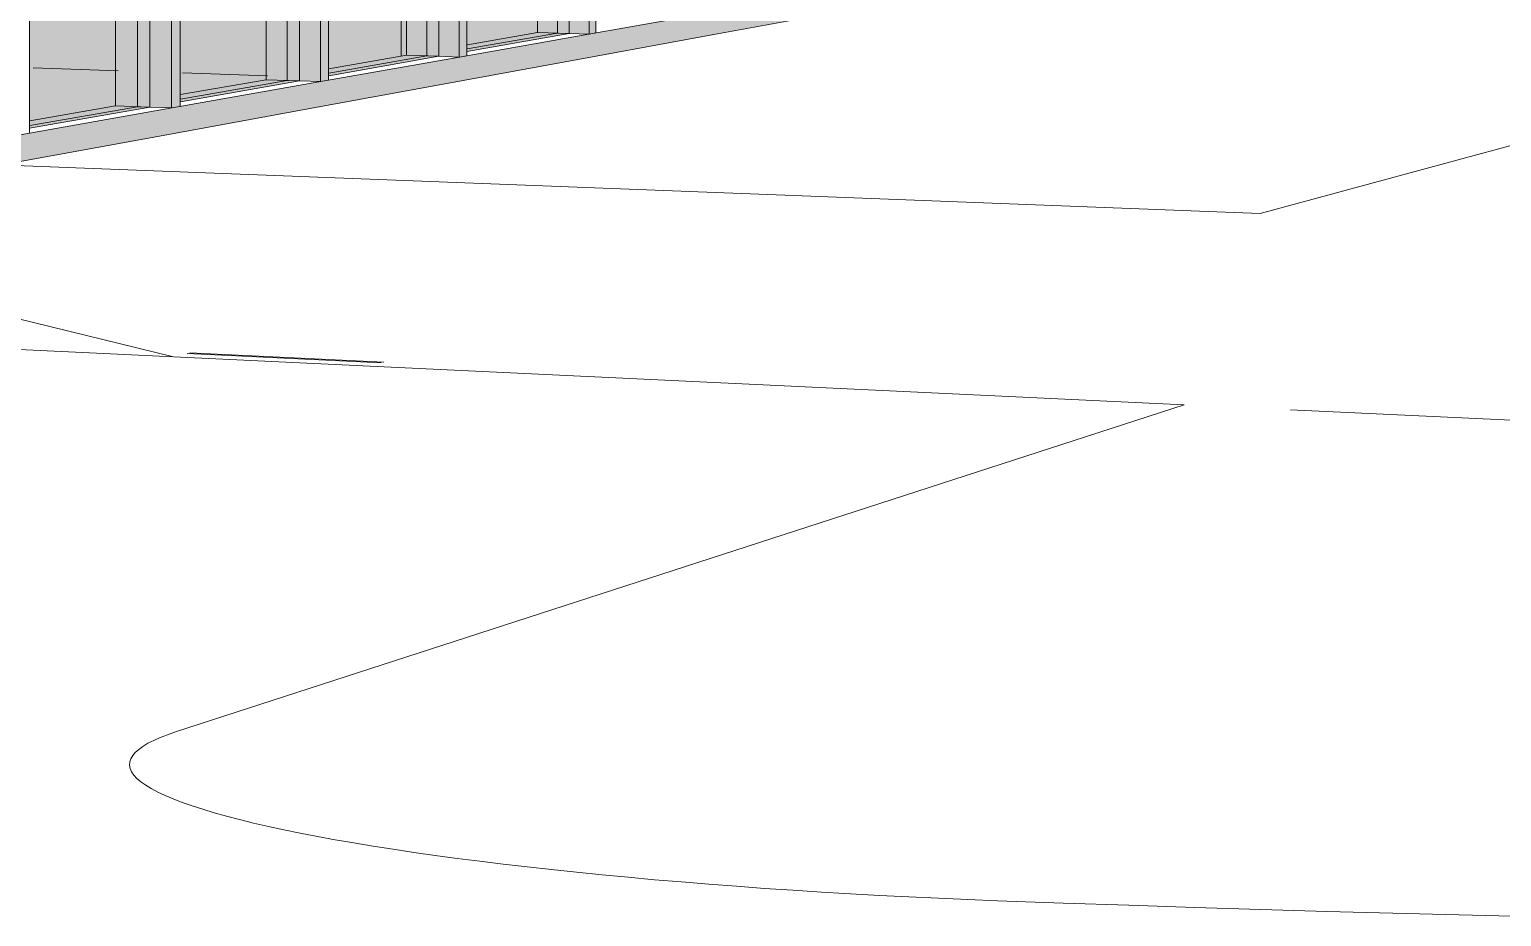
# Model space of a CAD drawing. Header units: inches. Extents: x 30681 to 92461, y -36095 to 66.
# Drawn here: x 30682.0549 to 30682.2145, y 59.8311 to 59.9272 of the extents above; entities that cross this region are included whole.
import ezdxf

# ---------------------------------------------------------------- set-up
doc = ezdxf.new("R2010")
doc.units = ezdxf.units.IN
doc.header["$MEASUREMENT"] = 0
for name, color, linetype, lineweight in [('A-DETL', 90, 'Continuous', 9), ('A-FLOR-OTLN', 90, 'Continuous', 9), ('A-GLAZ-CURT', 52, 'Continuous', 9), ('A-GLAZ-CWMG', 51, 'Continuous', 9), ('Conc', 7, 'Continuous', 9), ('EOP-PR', 4, 'Continuous', 9), ('I-WALL', 2, 'Continuous', 13)]:
    doc.layers.add(name, color=color, linetype=linetype, lineweight=lineweight)

msp = doc.modelspace()

# ---------------------------------------------------------------- hatches: boundary and pattern name
at = {"layer": 'A-GLAZ-CURT', "transparency": 33554458}
for points in [[(30682.05488, 59.9165), (30682.06792, 59.91879), (30682.0679, 60.05041), (30682.05488, 60.05183), (30682.05488, 59.91882)], [(30682.07123, 59.91937), (30682.08414, 59.92164), (30682.08412, 60.04864), (30682.07123, 60.05005), (30682.07123, 59.92167)], [(30682.08732, 59.9222), (30682.09926, 59.9243), (30682.09925, 60.04699), (30682.08732, 60.04829), (30682.08732, 59.92432)]]:
    msp.add_hatch(color=256, dxfattribs=at).paths.add_polyline_path(points, flags=0)
at = {"layer": 'A-GLAZ-CURT', "transparency": 33554593}
msp.add_hatch(color=256, dxfattribs=at).paths.add_polyline_path([(30682.10232, 59.92483), (30682.11339, 59.92678), (30682.11339, 60.04545), (30682.10232, 60.04665), (30682.10232, 59.9268)], flags=0)
at = {"layer": 'A-GLAZ-CWMG'}
for points in [[(30682.06792, 59.91879), (30682.06792, 60.05041), (30682.06421, 60.05033), (30682.06421, 59.91892), (30682.06596, 59.91886)], [(30682.07028, 59.9187), (30682.07028, 60.05046), (30682.06792, 60.05041), (30682.06792, 59.91879), (30682.06809, 59.91878)], [(30682.07028, 59.9187), (30682.07121, 59.91887), (30682.07121, 60.05036), (30682.07028, 60.05046), (30682.07028, 59.94803)], [(30682.08414, 59.92164), (30682.08414, 60.04864), (30682.08053, 60.04856), (30682.08053, 59.92176)], [(30682.08644, 59.92156), (30682.08644, 60.04869), (30682.08414, 60.04864), (30682.08414, 59.92164), (30682.0843, 59.92163)], [(30682.08644, 59.92156), (30682.0873, 59.92171), (30682.0873, 60.04859), (30682.08644, 60.04869), (30682.08644, 59.948)], [(30682.09926, 59.9243), (30682.09926, 60.04699), (30682.09575, 60.04692), (30682.09575, 59.92441)], [(30682.10149, 59.92422), (30682.10149, 60.04703), (30682.09926, 60.04699), (30682.09926, 59.9243), (30682.10087, 59.92424)], [(30682.10149, 59.92422), (30682.1023, 59.92436), (30682.1023, 60.04695), (30682.10149, 60.04703), (30682.10149, 59.94798)], [(30682.11339, 59.92678), (30682.11339, 60.04545), (30682.10997, 60.04538), (30682.10997, 59.92689)], [(30682.11556, 59.92671), (30682.11556, 60.04549), (30682.11339, 60.04545), (30682.11339, 59.92678), (30682.11354, 59.92677)], [(30682.11556, 59.92671), (30682.11631, 59.92684), (30682.11631, 60.04541), (30682.11556, 60.04549), (30682.11556, 59.94795)], [(30682.12909, 59.92666), (30682.14143, 59.92892), (30682.14143, 59.93129), (30682.12909, 59.9291)], [(30682.11594, 59.92425), (30682.12909, 59.92666), (30682.12909, 59.9291), (30682.11594, 59.92678)], [(30682.1019, 59.92168), (30682.11594, 59.92425), (30682.11594, 59.92678), (30682.1019, 59.92429)], [(30682.08687, 59.91893), (30682.1019, 59.92168), (30682.1019, 59.92429), (30682.08687, 59.92164)], [(30682.07075, 59.91598), (30682.08687, 59.91893), (30682.08687, 59.92164), (30682.07075, 59.91878)], [(30682.05387, 59.9129), (30682.07075, 59.91598), (30682.07075, 59.91878), (30682.05387, 59.9158)]]:
    msp.add_hatch(color=256, dxfattribs=at).paths.add_polyline_path(points, flags=0)
at = {"layer": 'I-WALL'}
h = msp.add_hatch(color=256, dxfattribs=at)
h.paths.add_polyline_path([(30682.08067, 59.9222), (30682.08067, 60.04748), (30682.07148, 60.04848), (30682.07148, 59.92251)], flags=0)
h.paths.add_polyline_path([(30682.06448, 59.92274), (30682.06448, 60.04893), (30682.05525, 60.04873), (30682.05525, 59.92306)], flags=0)
h.paths.add_polyline_path([(30682.08743, 59.92293), (30682.09519, 59.92431), (30682.09519, 60.04698), (30682.08743, 60.04784), (30682.08743, 59.92429)], flags=0)
h.paths.add_polyline_path([(30682.03002, 59.92391), (30682.03002, 60.04819), (30682.002, 60.04759), (30682.002, 59.92486)], flags=0)
msp.add_hatch(color=256, dxfattribs=at).paths.add_polyline_path([(30682.09519, 59.92431), (30682.09575, 59.92441), (30682.09575, 60.04692), (30682.09519, 60.04698), (30682.09519, 59.92448)], flags=0)

# ---------------------------------------------------------------- linework, layer by layer
at = {"layer": 'A-DETL'}
for p, q in [((30682.09303, 59.89109), (30682.07197, 59.89209)), ((30682.07226, 59.89216), (30682.09331, 59.89116))]:
    msp.add_line(p, q, dxfattribs=at)
at = {"layer": 'A-FLOR-OTLN'}
msp.add_line((30682.01628, 59.90496), (30682.07048, 59.89174), dxfattribs=at)
at = {"layer": 'A-GLAZ-CURT'}
for p, q in [((30682.06657, 60.05038), (30682.06657, 59.91883)), ((30682.06792, 59.91879), (30682.06792, 60.05041)), ((30682.08283, 60.04861), (30682.08283, 59.92168)), ((30682.08414, 59.92164), (30682.08414, 60.04864)), ((30682.09798, 60.04696), (30682.09798, 59.92434)), ((30682.09926, 59.9243), (30682.09926, 60.04699)), ((30682.11214, 60.04542), (30682.11214, 59.92682)), ((30682.11339, 59.92678), (30682.11339, 60.04545)), ((30682.10232, 59.92483), (30682.11339, 59.92678)), ((30682.11214, 59.92682), (30682.10233, 59.9251)), ((30682.11214, 59.92682), (30682.11339, 59.92678)), ((30682.08732, 59.9222), (30682.09926, 59.9243)), ((30682.09798, 59.92434), (30682.08733, 59.92247)), ((30682.09798, 59.92434), (30682.09926, 59.9243)), ((30682.07123, 59.91937), (30682.08414, 59.92164)), ((30682.08283, 59.92168), (30682.07124, 59.91965)), ((30682.08283, 59.92168), (30682.08414, 59.92164)), ((30682.05488, 59.9165), (30682.06792, 59.91879)), ((30682.06657, 59.91883), (30682.0549, 59.91679)), ((30682.06657, 59.91883), (30682.06792, 59.91879))]:
    msp.add_line(p, q, dxfattribs=at)
at = {"layer": 'A-GLAZ-CWMG'}
for p, q in [((30682.05486, 60.0536), (30682.05486, 59.91597)), ((30682.06421, 59.91892), (30682.06421, 60.05033)), ((30682.07028, 60.05046), (30682.07028, 59.9187)), ((30682.07121, 60.05036), (30682.07121, 59.91887)), ((30682.08053, 59.92176), (30682.08053, 60.04856)), ((30682.08644, 60.04869), (30682.08644, 59.92156)), ((30682.0873, 60.04859), (30682.0873, 59.92171)), ((30682.09575, 59.92441), (30682.09575, 60.04692)), ((30682.10149, 60.04703), (30682.10149, 59.92422)), ((30682.1023, 60.04695), (30682.1023, 59.92436)), ((30682.10997, 59.92689), (30682.10997, 60.04538)), ((30682.11556, 60.04549), (30682.11556, 59.92671)), ((30682.11631, 60.04541), (30682.11631, 59.92684)), ((30682.11594, 59.92678), (30682.12909, 59.9291)), ((30682.12909, 59.92666), (30682.14143, 59.92892)), ((30682.1019, 59.92429), (30682.11594, 59.92678)), ((30682.10236, 59.92556), (30682.10997, 59.92689)), ((30682.11339, 59.92678), (30682.10997, 59.92689)), ((30682.11556, 59.92671), (30682.11339, 59.92678)), ((30682.11631, 59.92684), (30682.11556, 59.92671)), ((30682.11594, 59.92425), (30682.12909, 59.92666)), ((30682.08687, 59.92164), (30682.1019, 59.92429)), ((30682.08735, 59.92295), (30682.09575, 59.92441)), ((30682.09926, 59.9243), (30682.09575, 59.92441)), ((30682.10149, 59.92422), (30682.09926, 59.9243)), ((30682.1023, 59.92436), (30682.10149, 59.92422)), ((30682.1019, 59.92168), (30682.11594, 59.92425)), ((30682.07075, 59.91878), (30682.08687, 59.92164)), ((30682.07126, 59.92015), (30682.08053, 59.92176)), ((30682.08414, 59.92164), (30682.08053, 59.92176)), ((30682.08644, 59.92156), (30682.08414, 59.92164)), ((30682.0873, 59.92171), (30682.08644, 59.92156)), ((30682.08687, 59.91893), (30682.1019, 59.92168)), ((30682.05387, 59.9158), (30682.07075, 59.91878)), ((30682.05492, 59.9173), (30682.06421, 59.91892)), ((30682.06792, 59.91879), (30682.06421, 59.91892)), ((30682.07028, 59.9187), (30682.06792, 59.91879)), ((30682.07121, 59.91887), (30682.07028, 59.9187)), ((30682.07075, 59.91598), (30682.08687, 59.91893)), ((30682.05387, 59.9129), (30682.07075, 59.91598)), ((30682.05486, 59.91597), (30682.05387, 59.9158))]:
    msp.add_line(p, q, dxfattribs=at)
at = {"layer": 'Conc'}
for p, q in [((30682.18836, 59.90726), (30682.34224, 59.94904)), ((30682.18011, 59.88654), (30681.26771, 59.92977)), ((30682.05118, 59.91256), (30682.18836, 59.90726)), ((30682.23691, 59.88385), (30682.19165, 59.886))]:
    msp.add_line(p, q, dxfattribs=at)
at = {"layer": 'EOP-PR'}
msp.add_line((30682.07072, 59.85107), (30682.18011, 59.88654), dxfattribs=at)
for points in [[(30682.07072, 59.85107, 0), (30682.06985, 59.85077, 0), (30682.06906, 59.85046, 0), (30682.06835, 59.85015, 0), (30682.06772, 59.84984, 0), (30682.06718, 59.84951, 0), (30682.06672, 59.84918, 0), (30682.06634, 59.84885, 0), (30682.06606, 59.84851, 0), (30682.06586, 59.84817, 0), (30682.06574, 59.84782, 0), (30682.06572, 59.84747, 0), (30682.06578, 59.84712, 0), (30682.06594, 59.84676, 0), (30682.06619, 59.8464, 0), (30682.06652, 59.84603, 0), (30682.06695, 59.84567, 0), (30682.06747, 59.8453, 0), (30682.06808, 59.84493, 0), (30682.06878, 59.84456, 0), (30682.06957, 59.84418, 0), (30682.07046, 59.84381, 0), (30682.07143, 59.84343, 0), (30682.0725, 59.84306, 0), (30682.07366, 59.84269, 0), (30682.0749, 59.84231, 0), (30682.07624, 59.84194, 0), (30682.07766, 59.84157, 0), (30682.07918, 59.8412, 0), (30682.08078, 59.84083, 0), (30682.08246, 59.84047, 0), (30682.08423, 59.84011, 0), (30682.08609, 59.83975, 0), (30682.08802, 59.83939, 0), (30682.09004, 59.83904, 0), (30682.09213, 59.8387, 0), (30682.0943, 59.83836, 0), (30682.09655, 59.83802, 0), (30682.09887, 59.83769, 0), (30682.10126, 59.83737, 0), (30682.10372, 59.83706, 0), (30682.10625, 59.83675, 0), (30682.10884, 59.83644, 0), (30682.11149, 59.83615, 0), (30682.11421, 59.83586, 0), (30682.11697, 59.83559, 0), (30682.1198, 59.83532, 0), (30682.12267, 59.83506, 0), (30682.12559, 59.83481, 0), (30682.12855, 59.83457, 0), (30682.13156, 59.83434, 0), (30682.1346, 59.83412, 0), (30682.13767, 59.83391, 0), (30682.14078, 59.83372, 0), (30682.14392, 59.83353, 0), (30682.14708, 59.83336, 0), (30682.15025, 59.83319, 0), (30682.15345, 59.83304, 0), (30682.15666, 59.83291, 0), (30682.15988, 59.83278, 0)], [(30682.15988, 59.83278, 0), (30682.16698, 59.83252, 0), (30682.17411, 59.83228, 0), (30682.18126, 59.83205, 0), (30682.18841, 59.83182, 0), (30682.19559, 59.83162, 0), (30682.20276, 59.83142, 0), (30682.20995, 59.83124, 0), (30682.21714, 59.83106, 0)]]:
    msp.add_polyline3d(points, dxfattribs=at)
at = {"layer": 'I-WALL'}
for p, q in [((30682.09519, 59.92431), (30682.09519, 60.04698)), ((30682.05525, 59.92306), (30682.06448, 59.92274)), ((30682.07148, 59.92251), (30682.08067, 59.9222))]:
    msp.add_line(p, q, dxfattribs=at)

doc.saveas('drawing.dxf')
